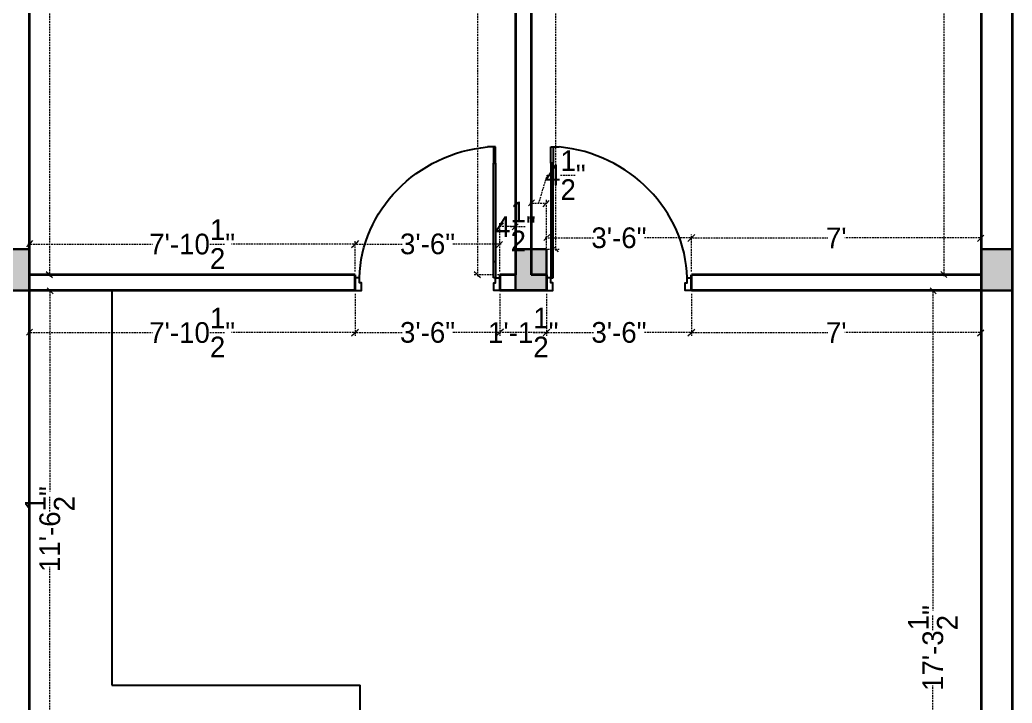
# Model space of a CAD drawing. Header units: millimetres. Extents: x -6808 to 215771, y -89660 to -16303.
# Drawn here: x 97024.8 to 97312.5, y -47513.5 to -47315.3 of the extents above; entities that cross this region are included whole.
import ezdxf

# ---------------------------------------------------------------- set-up
doc = ezdxf.new("R2010")
doc.units = ezdxf.units.MM
doc.header["$PDMODE"] = 35
doc.linetypes.add('DASHED', pattern=[0.75, 0.5, -0.25])
doc.layers.get('0').update_dxf_attribs({"color": 8})
for name, color, linetype, lineweight in [('column', 5, 'Continuous', 30), ('wall', 7, 'Continuous', 35), ('wokg dim', 152, 'DASHED', 18)]:
    doc.layers.add(name, color=color, linetype=linetype, lineweight=lineweight)
doc.layers.add('NET 01', color=8, linetype='Continuous')
doc.styles.add('SAJ', font='eurr____.ttf')
doc.dimstyles.new('SAJ', dxfattribs={"dimtxt": 5, "dimasz": 2, "dimexe": 1, "dimexo": 1, "dimgap": 0.09375, "dimtad": 0, "dimdec": 1, "dimzin": 0, "dimdsep": 46, "dimlunit": 4, "dimtxsty": 'SAJ', "dimblk": 'OBLIQUE', "dimcen": 0.125, "dimdle": 0.375, "dimadec": 0, "dimazin": 0, "dimtfac": 1, "dimtdec": 1, "dimtofl": 0, "dimtmove": 0, "dimatfit": 3, "dimldrblk": 'OBLIQUE', "dimfxl": 1, "dimtolj": 1, "dimtzin": 0, "dimlwd": 5, "dimlwe": 5, "dimarcsym": 1})

# ---------------------------------------------------------------- blocks, each defined once
blk = doc.blocks.new('QEWFWE')
at = {"layer": 'NET 01'}
for p, q in [((238503.45, 15011.85), (238503.45, 15015.77)), ((238503.45, 15015.77), (238505.41, 15015.77)), ((238503.98, 15015.77), (238503.98, 15011.85)), ((238503.98, 15011.85), (238503.45, 15011.85)), ((238503.45, 15011.85), (238503.45, 14988.32)), ((238503.98, 14988.32), (238503.98, 15011.85)), ((238503.45, 14988.32), (238503.45, 14984.4)), ((238503.98, 14988.32), (238503.45, 14988.32)), ((238503.98, 14984.4), (238503.98, 14988.32)), ((238503.45, 14984.4), (238503.98, 14984.4))]:
    blk.add_line(p, q, dxfattribs=at)
for points in [[(238503.45, 14984.4), (238502.4, 14984.4), (238502.4, 14981.4), (238503.9, 14981.4), (238503.9, 14982.9), (238503.9, 14983.2), (238503.45, 14983.2)], [(238536.02, 14984.4), (238537.07, 14984.4), (238537.07, 14981.4), (238535.57, 14981.4), (238535.57, 14982.9), (238535.57, 14983.2), (238536.02, 14983.2)]]:
    blk.add_lwpolyline(points, close=True, dxfattribs=at)
blk.add_ellipse((238504.18, 14985.62), major_axis=(-29.27, 13.54), ratio=0.925766, start_param=-2.718612, end_param=-1.204625, dxfattribs=at)
blk = doc.blocks.new('c1')
at = {"layer": 'column'}
blk.add_hatch(color=256, dxfattribs=at).paths.add_polyline_path([(58376.49, -43564.36), (58385.49, -43564.36), (58385.49, -43552.36), (58376.49, -43552.36)])
for p, q in [((58376.49, -43552.36), (58376.49, -43564.36)), ((58376.49, -43552.36), (58385.49, -43552.36)), ((58385.49, -43564.36), (58385.49, -43552.36)), ((58376.49, -43564.36), (58385.49, -43564.36))]:
    blk.add_line(p, q, dxfattribs=at)
blk = doc.blocks.new('_Oblique')
at = {"color": 0, "linetype": 'ByBlock', "lineweight": -2}
blk.add_line((-0.5, -0.5), (0.5, 0.5), dxfattribs=at)
blk = doc.blocks.new('*D1250')
at = {"layer": 'Defpoints', "color": 0, "transparency": 16777216}
for p in [(97168.53, -47209.27), (97157.59, -47389.27), (97168.53, -47389.27)]:
    blk.add_point(p, dxfattribs=at)
at = {"layer": 'wokg dim', "color": 0, "linetype": 'DASHED', "lineweight": 5, "transparency": 16777216}
for p, q in [((97167.53, -47209.27), (97156.59, -47209.27)), ((97157.59, -47208.9), (97157.59, -47295.23)), ((97157.59, -47389.65), (97157.59, -47303.32)), ((97167.53, -47389.27), (97156.59, -47389.27))]:
    blk.add_line(p, q, dxfattribs=at)
at = {"layer": 'wokg dim', "color": 0, "lineweight": 5, "transparency": 16777216, "xscale": 2, "yscale": 2, "zscale": 2}
for p, rotation in [((97157.59, -47209.27), 90), ((97157.59, -47389.27), 270)]:
    blk.add_blockref('_Oblique', p, dxfattribs=dict(at, rotation=rotation))
at = {"layer": 'wokg dim', "color": 0, "transparency": 16777216, "insert": (97157.59, -47299.27), "char_height": 6, "attachment_point": 5, "rotation": 90, "style": 'SAJ'}
blk.add_mtext("\\A1;15'", dxfattribs=at)
blk = doc.blocks.new('*D1251')
at = {"layer": 'Defpoints', "color": 0, "transparency": 16777216}
for p in [(97164.03, -47375.23), (97164.03, -47389.27), (97168.53, -47389.27)]:
    blk.add_point(p, dxfattribs=at)
at = {"layer": 'wokg dim', "color": 0, "linetype": 'DASHED', "lineweight": 5, "transparency": 16777216}
for p, q in [((97168.91, -47375.23), (97163.66, -47375.23)), ((97164.03, -47388.27), (97164.03, -47374.23)), ((97168.53, -47388.27), (97168.53, -47374.23))]:
    blk.add_line(p, q, dxfattribs=at)
at = {"layer": 'wokg dim', "color": 0, "lineweight": 5, "transparency": 16777216, "xscale": 2, "yscale": 2, "zscale": 2}
for p, rotation in [((97164.03, -47375.23), 179.9999999999073), ((97168.53, -47375.23), 359.9999999999073)]:
    blk.add_blockref('_Oblique', p, dxfattribs=dict(at, rotation=rotation))
at = {"layer": 'wokg dim', "color": 0, "transparency": 16777216, "insert": (97168.53, -47375.23), "char_height": 6, "attachment_point": 5, "style": 'SAJ'}
blk.add_mtext('\\A1;4{\\H1.000000x;\\S1/2;}"', dxfattribs=at)
blk = doc.blocks.new('*D1252')
at = {"layer": 'Defpoints', "color": 0, "transparency": 16777216}
for p in [(97122.03, -47380.31), (97122.03, -47389.27), (97164.03, -47389.27)]:
    blk.add_point(p, dxfattribs=at)
at = {"layer": 'wokg dim', "color": 0, "linetype": 'DASHED', "lineweight": 5, "transparency": 16777216}
for p, q in [((97122.03, -47388.27), (97122.03, -47379.31)), ((97164.03, -47388.27), (97164.03, -47379.31)), ((97121.66, -47380.31), (97135.87, -47380.31)), ((97164.41, -47380.31), (97150.19, -47380.31))]:
    blk.add_line(p, q, dxfattribs=at)
at = {"layer": 'wokg dim', "color": 0, "lineweight": 5, "transparency": 16777216, "xscale": 2, "yscale": 2, "zscale": 2}
for p, rotation in [((97122.03, -47380.31), 179.9999999998114), ((97164.03, -47380.31), 359.9999999998114)]:
    blk.add_blockref('_Oblique', p, dxfattribs=dict(at, rotation=rotation))
at = {"layer": 'wokg dim', "color": 0, "transparency": 16777216, "insert": (97143.03, -47380.31), "char_height": 6, "attachment_point": 5, "style": 'SAJ'}
blk.add_mtext('\\A1;3\'-6"', dxfattribs=at)
blk = doc.blocks.new('*D1253')
at = {"layer": 'Defpoints', "color": 0, "transparency": 16777216}
for p in [(97122.03, -47380.31), (97027.53, -47389.27), (97122.03, -47389.27)]:
    blk.add_point(p, dxfattribs=at)
at = {"layer": 'wokg dim', "color": 0, "linetype": 'DASHED', "lineweight": 5, "transparency": 16777216}
for p, q in [((97027.53, -47388.27), (97027.53, -47379.31)), ((97122.03, -47388.27), (97122.03, -47379.31)), ((97027.16, -47380.31), (97063.33, -47380.31)), ((97122.41, -47380.31), (97086.23, -47380.31))]:
    blk.add_line(p, q, dxfattribs=at)
at = {"layer": 'wokg dim', "color": 0, "lineweight": 5, "transparency": 16777216, "xscale": 2, "yscale": 2, "zscale": 2, "rotation": 180}
blk.add_blockref('_Oblique', (97027.53, -47380.31), dxfattribs=at)
at = {"layer": 'wokg dim', "color": 0, "lineweight": 5, "transparency": 16777216, "xscale": 2, "yscale": 2, "zscale": 2}
blk.add_blockref('_Oblique', (97122.03, -47380.31), dxfattribs=at)
at = {"layer": 'wokg dim', "color": 0, "transparency": 16777216, "insert": (97074.78, -47380.31), "char_height": 6, "attachment_point": 5, "style": 'SAJ'}
blk.add_mtext('\\A1;7\'-10{\\H1.000000x;\\S1/2;}"', dxfattribs=at)
blk = doc.blocks.new('*D1254')
at = {"layer": 'Defpoints', "color": 0, "transparency": 16777216}
for p in [(97027.53, -47209.27), (97033.49, -47209.27), (97027.53, -47389.27)]:
    blk.add_point(p, dxfattribs=at)
at = {"layer": 'wokg dim', "color": 0, "linetype": 'DASHED', "lineweight": 5, "transparency": 16777216}
for p, q in [((97028.53, -47209.27), (97034.49, -47209.27)), ((97033.49, -47208.9), (97033.49, -47295.23)), ((97033.49, -47389.65), (97033.49, -47303.32)), ((97028.53, -47389.27), (97034.49, -47389.27))]:
    blk.add_line(p, q, dxfattribs=at)
at = {"layer": 'wokg dim', "color": 0, "lineweight": 5, "transparency": 16777216, "xscale": 2, "yscale": 2, "zscale": 2}
for p, rotation in [((97033.49, -47209.27), 90), ((97033.49, -47389.27), 270)]:
    blk.add_blockref('_Oblique', p, dxfattribs=dict(at, rotation=rotation))
at = {"layer": 'wokg dim', "color": 0, "transparency": 16777216, "insert": (97033.49, -47299.27), "char_height": 6, "attachment_point": 5, "rotation": 90, "style": 'SAJ'}
blk.add_mtext("\\A1;15'", dxfattribs=at)
blk = doc.blocks.new('*D1259')
at = {"layer": 'Defpoints', "color": 0, "transparency": 16777216}
for p in [(97303.53, -47209.27), (97292.86, -47389.27), (97303.53, -47389.27)]:
    blk.add_point(p, dxfattribs=at)
at = {"layer": 'wokg dim', "color": 0, "linetype": 'DASHED', "lineweight": 5, "transparency": 16777216}
for p, q in [((97302.53, -47209.27), (97291.86, -47209.27)), ((97292.86, -47208.9), (97292.86, -47295.23)), ((97292.86, -47389.65), (97292.86, -47303.32)), ((97302.53, -47389.27), (97291.86, -47389.27))]:
    blk.add_line(p, q, dxfattribs=at)
at = {"layer": 'wokg dim', "color": 0, "lineweight": 5, "transparency": 16777216, "xscale": 2, "yscale": 2, "zscale": 2}
for p, rotation in [((97292.86, -47209.27), 90), ((97292.86, -47389.27), 270)]:
    blk.add_blockref('_Oblique', p, dxfattribs=dict(at, rotation=rotation))
at = {"layer": 'wokg dim', "color": 0, "transparency": 16777216, "insert": (97292.86, -47299.27), "char_height": 6, "attachment_point": 5, "rotation": 90, "style": 'SAJ'}
blk.add_mtext("\\A1;15'", dxfattribs=at)
blk = doc.blocks.new('*D1260')
at = {"layer": 'Defpoints', "color": 0, "transparency": 16777216}
for p in [(97303.53, -47378.53), (97219.53, -47389.27), (97303.53, -47389.27)]:
    blk.add_point(p, dxfattribs=at)
at = {"layer": 'wokg dim', "color": 0, "linetype": 'DASHED', "lineweight": 5, "transparency": 16777216}
for p, q in [((97219.16, -47378.53), (97259.05, -47378.53)), ((97219.53, -47388.27), (97219.53, -47377.53)), ((97303.91, -47378.53), (97264.01, -47378.53)), ((97303.53, -47388.27), (97303.53, -47377.53))]:
    blk.add_line(p, q, dxfattribs=at)
at = {"layer": 'wokg dim', "color": 0, "lineweight": 5, "transparency": 16777216, "xscale": 2, "yscale": 2, "zscale": 2, "rotation": 180}
blk.add_blockref('_Oblique', (97219.53, -47378.53), dxfattribs=at)
at = {"layer": 'wokg dim', "color": 0, "lineweight": 5, "transparency": 16777216, "xscale": 2, "yscale": 2, "zscale": 2}
blk.add_blockref('_Oblique', (97303.53, -47378.53), dxfattribs=at)
at = {"layer": 'wokg dim', "color": 0, "transparency": 16777216, "insert": (97261.53, -47378.53), "char_height": 6, "attachment_point": 5, "style": 'SAJ'}
blk.add_mtext("\\A1;7'", dxfattribs=at)
blk = doc.blocks.new('*D1261')
at = {"layer": 'Defpoints', "color": 0, "transparency": 16777216}
for p in [(97177.53, -47378.53), (97177.53, -47389.27), (97219.53, -47389.27)]:
    blk.add_point(p, dxfattribs=at)
at = {"layer": 'wokg dim', "color": 0, "linetype": 'DASHED', "lineweight": 5, "transparency": 16777216}
for p, q in [((97177.16, -47378.53), (97191.37, -47378.53)), ((97177.53, -47388.27), (97177.53, -47377.53)), ((97219.91, -47378.53), (97205.69, -47378.53)), ((97219.53, -47388.27), (97219.53, -47377.53))]:
    blk.add_line(p, q, dxfattribs=at)
at = {"layer": 'wokg dim', "color": 0, "lineweight": 5, "transparency": 16777216, "xscale": 2, "yscale": 2, "zscale": 2, "rotation": 180}
blk.add_blockref('_Oblique', (97177.53, -47378.53), dxfattribs=at)
at = {"layer": 'wokg dim', "color": 0, "lineweight": 5, "transparency": 16777216, "xscale": 2, "yscale": 2, "zscale": 2}
blk.add_blockref('_Oblique', (97219.53, -47378.53), dxfattribs=at)
at = {"layer": 'wokg dim', "color": 0, "transparency": 16777216, "insert": (97198.53, -47378.53), "char_height": 6, "attachment_point": 5, "style": 'SAJ'}
blk.add_mtext('\\A1;3\'-6"', dxfattribs=at)
blk = doc.blocks.new('*D1262')
at = {"layer": 'Defpoints', "color": 0, "transparency": 16777216}
for p in [(97177.53, -47368.49), (97173.03, -47381.77), (97177.53, -47381.77)]:
    blk.add_point(p, dxfattribs=at)
at = {"layer": 'wokg dim', "color": 0, "linetype": 'DASHED', "lineweight": 5, "transparency": 16777216}
for p, q in [((97175.28, -47368.49), (97177.73, -47360.32)), ((97177.73, -47360.32), (97177.92, -47360.32)), ((97173.03, -47380.77), (97173.03, -47367.49)), ((97177.53, -47380.77), (97177.53, -47367.49)), ((97172.66, -47368.49), (97177.91, -47368.49))]:
    blk.add_line(p, q, dxfattribs=at)
at = {"layer": 'wokg dim', "color": 0, "lineweight": 5, "transparency": 16777216, "xscale": 2, "yscale": 2, "zscale": 2, "rotation": 180}
blk.add_blockref('_Oblique', (97173.03, -47368.49), dxfattribs=at)
at = {"layer": 'wokg dim', "color": 0, "lineweight": 5, "transparency": 16777216, "xscale": 2, "yscale": 2, "zscale": 2}
blk.add_blockref('_Oblique', (97177.53, -47368.49), dxfattribs=at)
at = {"layer": 'wokg dim', "color": 0, "transparency": 16777216, "insert": (97183, -47360.32), "char_height": 6, "attachment_point": 5, "style": 'SAJ'}
blk.add_mtext('\\A1;4{\\H1.000000x;\\S1/2;}"', dxfattribs=at)
blk = doc.blocks.new('*D1263')
at = {"layer": 'Defpoints', "color": 0, "transparency": 16777216}
for p in [(97173.03, -47216.77), (97180.18, -47216.77), (97173.03, -47381.77)]:
    blk.add_point(p, dxfattribs=at)
at = {"layer": 'wokg dim', "color": 0, "linetype": 'DASHED', "lineweight": 5, "transparency": 16777216}
for p, q in [((97174.03, -47216.77), (97181.18, -47216.77)), ((97180.18, -47216.4), (97180.18, -47290.55)), ((97180.18, -47382.15), (97180.18, -47308)), ((97174.03, -47381.77), (97181.18, -47381.77))]:
    blk.add_line(p, q, dxfattribs=at)
at = {"layer": 'wokg dim', "color": 0, "lineweight": 5, "transparency": 16777216, "xscale": 2, "yscale": 2, "zscale": 2}
for p, rotation in [((97180.18, -47216.77), 90), ((97180.18, -47381.77), 270)]:
    blk.add_blockref('_Oblique', p, dxfattribs=dict(at, rotation=rotation))
at = {"layer": 'wokg dim', "color": 0, "transparency": 16777216, "insert": (97180.18, -47299.27), "char_height": 6, "attachment_point": 5, "rotation": 90, "style": 'SAJ'}
blk.add_mtext('\\A1;13\'-9"', dxfattribs=at)
blk = doc.blocks.new('*D1271')
at = {"layer": 'Defpoints', "color": 0, "transparency": 16777216}
for p in [(97303.53, -47393.77), (97289.52, -47601.27), (97303.53, -47601.27)]:
    blk.add_point(p, dxfattribs=at)
at = {"layer": 'wokg dim', "color": 0, "linetype": 'DASHED', "lineweight": 5, "transparency": 16777216}
for p, q in [((97289.52, -47393.4), (97289.52, -47486.62)), ((97302.53, -47393.77), (97288.52, -47393.77)), ((97289.52, -47601.65), (97289.52, -47508.42)), ((97302.53, -47601.27), (97288.52, -47601.27))]:
    blk.add_line(p, q, dxfattribs=at)
at = {"layer": 'wokg dim', "color": 0, "lineweight": 5, "transparency": 16777216, "xscale": 2, "yscale": 2, "zscale": 2}
for p, rotation in [((97289.52, -47393.77), 90), ((97289.52, -47601.27), 270)]:
    blk.add_blockref('_Oblique', p, dxfattribs=dict(at, rotation=rotation))
at = {"layer": 'wokg dim', "color": 0, "transparency": 16777216, "insert": (97289.52, -47497.52), "char_height": 6, "attachment_point": 5, "rotation": 90, "style": 'SAJ'}
blk.add_mtext('\\A1;17\'-3{\\H1.000000x;\\S1/2;}"', dxfattribs=at)
blk = doc.blocks.new('*D1272')
at = {"layer": 'Defpoints', "color": 0, "transparency": 16777216}
for p in [(97219.53, -47393.77), (97303.53, -47393.77), (97303.53, -47405.98)]:
    blk.add_point(p, dxfattribs=at)
at = {"layer": 'wokg dim', "color": 0, "linetype": 'DASHED', "lineweight": 5, "transparency": 16777216}
for p, q in [((97219.53, -47394.77), (97219.53, -47406.98)), ((97303.53, -47394.77), (97303.53, -47406.98)), ((97219.16, -47405.98), (97259.05, -47405.98)), ((97303.91, -47405.98), (97264.01, -47405.98))]:
    blk.add_line(p, q, dxfattribs=at)
at = {"layer": 'wokg dim', "color": 0, "lineweight": 5, "transparency": 16777216, "xscale": 2, "yscale": 2, "zscale": 2, "rotation": 180}
blk.add_blockref('_Oblique', (97219.53, -47405.98), dxfattribs=at)
at = {"layer": 'wokg dim', "color": 0, "lineweight": 5, "transparency": 16777216, "xscale": 2, "yscale": 2, "zscale": 2}
blk.add_blockref('_Oblique', (97303.53, -47405.98), dxfattribs=at)
at = {"layer": 'wokg dim', "color": 0, "transparency": 16777216, "insert": (97261.53, -47405.98), "char_height": 6, "attachment_point": 5, "style": 'SAJ'}
blk.add_mtext("\\A1;7'", dxfattribs=at)
blk = doc.blocks.new('*D1273')
at = {"layer": 'Defpoints', "color": 0, "transparency": 16777216}
for p in [(97177.53, -47393.77), (97219.53, -47393.77), (97219.53, -47405.98)]:
    blk.add_point(p, dxfattribs=at)
at = {"layer": 'wokg dim', "color": 0, "linetype": 'DASHED', "lineweight": 5, "transparency": 16777216}
for p, q in [((97177.53, -47394.77), (97177.53, -47406.98)), ((97219.53, -47394.77), (97219.53, -47406.98)), ((97177.16, -47405.98), (97191.37, -47405.98)), ((97219.91, -47405.98), (97205.69, -47405.98))]:
    blk.add_line(p, q, dxfattribs=at)
at = {"layer": 'wokg dim', "color": 0, "lineweight": 5, "transparency": 16777216, "xscale": 2, "yscale": 2, "zscale": 2, "rotation": 180}
blk.add_blockref('_Oblique', (97177.53, -47405.98), dxfattribs=at)
at = {"layer": 'wokg dim', "color": 0, "lineweight": 5, "transparency": 16777216, "xscale": 2, "yscale": 2, "zscale": 2}
blk.add_blockref('_Oblique', (97219.53, -47405.98), dxfattribs=at)
at = {"layer": 'wokg dim', "color": 0, "transparency": 16777216, "insert": (97198.53, -47405.98), "char_height": 6, "attachment_point": 5, "style": 'SAJ'}
blk.add_mtext('\\A1;3\'-6"', dxfattribs=at)
blk = doc.blocks.new('*D1274')
at = {"layer": 'Defpoints', "color": 0, "transparency": 16777216}
for p in [(97164.03, -47393.77), (97177.53, -47393.77), (97164.03, -47405.98)]:
    blk.add_point(p, dxfattribs=at)
at = {"layer": 'wokg dim', "color": 0, "linetype": 'DASHED', "lineweight": 5, "transparency": 16777216}
for p, q in [((97164.03, -47394.77), (97164.03, -47406.98)), ((97177.53, -47394.77), (97177.53, -47406.98)), ((97177.91, -47405.98), (97163.66, -47405.98))]:
    blk.add_line(p, q, dxfattribs=at)
at = {"layer": 'wokg dim', "color": 0, "lineweight": 5, "transparency": 16777216, "xscale": 2, "yscale": 2, "zscale": 2}
for p, rotation in [((97164.03, -47405.98), 180.0000000000618), ((97177.53, -47405.98), 6.17906e-11)]:
    blk.add_blockref('_Oblique', p, dxfattribs=dict(at, rotation=rotation))
at = {"layer": 'wokg dim', "color": 0, "transparency": 16777216, "insert": (97170.78, -47405.98), "char_height": 6, "attachment_point": 5, "style": 'SAJ'}
blk.add_mtext('\\A1;1\'-1{\\H1.000000x;\\S1/2;}"', dxfattribs=at)
blk = doc.blocks.new('*D1275')
at = {"layer": 'Defpoints', "color": 0, "transparency": 16777216}
for p in [(97122.03, -47393.77), (97164.03, -47393.77), (97122.03, -47405.98)]:
    blk.add_point(p, dxfattribs=at)
at = {"layer": 'wokg dim', "color": 0, "linetype": 'DASHED', "lineweight": 5, "transparency": 16777216}
for p, q in [((97122.03, -47394.77), (97122.03, -47406.98)), ((97164.03, -47394.77), (97164.03, -47406.98)), ((97121.66, -47405.98), (97135.87, -47405.98)), ((97164.41, -47405.98), (97150.19, -47405.98))]:
    blk.add_line(p, q, dxfattribs=at)
at = {"layer": 'wokg dim', "color": 0, "lineweight": 5, "transparency": 16777216, "xscale": 2, "yscale": 2, "zscale": 2}
for p, rotation in [((97122.03, -47405.98), 180.0000000000099), ((97164.03, -47405.98), 9.9121e-12)]:
    blk.add_blockref('_Oblique', p, dxfattribs=dict(at, rotation=rotation))
at = {"layer": 'wokg dim', "color": 0, "transparency": 16777216, "insert": (97143.03, -47405.98), "char_height": 6, "attachment_point": 5, "style": 'SAJ'}
blk.add_mtext('\\A1;3\'-6"', dxfattribs=at)
blk = doc.blocks.new('*D1276')
at = {"layer": 'Defpoints', "color": 0, "transparency": 16777216}
for p in [(97027.53, -47393.77), (97122.03, -47393.77), (97027.53, -47405.98)]:
    blk.add_point(p, dxfattribs=at)
at = {"layer": 'wokg dim', "color": 0, "linetype": 'DASHED', "lineweight": 5, "transparency": 16777216}
for p, q in [((97027.53, -47394.77), (97027.53, -47406.98)), ((97122.03, -47394.77), (97122.03, -47406.98)), ((97027.16, -47405.98), (97063.33, -47405.98)), ((97122.41, -47405.98), (97086.23, -47405.98))]:
    blk.add_line(p, q, dxfattribs=at)
at = {"layer": 'wokg dim', "color": 0, "lineweight": 5, "transparency": 16777216, "xscale": 2, "yscale": 2, "zscale": 2}
for p, rotation in [((97027.53, -47405.98), 180.000000001072), ((97122.03, -47405.98), 1.0719425e-09)]:
    blk.add_blockref('_Oblique', p, dxfattribs=dict(at, rotation=rotation))
at = {"layer": 'wokg dim', "color": 0, "transparency": 16777216, "insert": (97074.78, -47405.98), "char_height": 6, "attachment_point": 5, "rotation": 0, "style": 'SAJ'}
blk.add_mtext('\\A1;7\'-10{\\H1.000000x;\\S1/2;}"', dxfattribs=at)
blk = doc.blocks.new('*D1277')
at = {"layer": 'Defpoints', "color": 0, "transparency": 16777216}
for p in [(97027.53, -47393.77), (97027.53, -47532.27), (97033.49, -47532.27)]:
    blk.add_point(p, dxfattribs=at)
at = {"layer": 'wokg dim', "color": 0, "linetype": 'DASHED', "lineweight": 5, "transparency": 16777216}
for p, q in [((97033.49, -47393.4), (97033.49, -47452.12)), ((97028.53, -47393.77), (97034.49, -47393.77)), ((97033.49, -47532.65), (97033.49, -47473.92)), ((97028.53, -47532.27), (97034.49, -47532.27))]:
    blk.add_line(p, q, dxfattribs=at)
at = {"layer": 'wokg dim', "color": 0, "lineweight": 5, "transparency": 16777216, "xscale": 2, "yscale": 2, "zscale": 2}
for p, rotation in [((97033.49, -47393.77), 90), ((97033.49, -47532.27), 270)]:
    blk.add_blockref('_Oblique', p, dxfattribs=dict(at, rotation=rotation))
at = {"layer": 'wokg dim', "color": 0, "transparency": 16777216, "insert": (97033.49, -47463.02), "char_height": 6, "attachment_point": 5, "rotation": 90, "style": 'SAJ'}
blk.add_mtext('\\A1;11\'-6{\\H1.000000x;\\S1/2;}"', dxfattribs=at)

msp = doc.modelspace()

# ---------------------------------------------------------------- linework, layer by layer
for p, q in [((97051.53, -47393.774), (97051.53, -47508.274)), ((97051.53, -47508.274), (97123.53, -47508.274)), ((97123.53, -47532.274), (97123.53, -47508.274))]:
    msp.add_line(p, q)
at = {"layer": 'wall'}
for p, q in [((97312.53, -47123.774), (97312.53, -47911.774)), ((97027.53, -47209.274), (97027.53, -47532.274)), ((97303.53, -47245.274), (97303.53, -47811.274))]:
    msp.add_line(p, q, dxfattribs=at)
at = {"layer": 'wall', "color": 1}
for p, q in [((97168.53, -47204.774), (97168.53, -47389.274)), ((97173.03, -47209.274), (97173.03, -47389.274)), ((97122.03, -47389.274), (97027.53, -47389.274)), ((97122.03, -47393.774), (97122.03, -47389.274)), ((97168.53, -47389.274), (97164.03, -47389.274)), ((97164.03, -47389.274), (97164.03, -47393.774)), ((97177.53, -47389.274), (97173.03, -47389.274)), ((97177.53, -47389.274), (97177.53, -47393.774)), ((97303.53, -47389.274), (97219.53, -47389.274)), ((97219.53, -47393.774), (97219.53, -47389.274)), ((97122.03, -47393.774), (97027.53, -47393.774)), ((97177.53, -47393.774), (97164.03, -47393.774)), ((97303.53, -47393.774), (97219.53, -47393.774))]:
    msp.add_line(p, q, dxfattribs=at)

# ---------------------------------------------------------------- block references
at = {"linetype": 'ByBlock', "lineweight": 20, "yscale": 1.211467555345734, "zscale": 1.211467555345734}
for p, xscale in [((386101.946, -65543.248), -1.211467555345734), ((-191760.386, -65543.248), 1.211467555345734)]:
    msp.add_blockref('QEWFWE', p, dxfattribs=dict(at, xscale=xscale))
at = {"layer": 'column'}
for p in [(38642.039, -3829.412), (38792.039, -3829.412), (38927.039, -3829.412)]:
    msp.add_blockref('c1', p, dxfattribs=at)

# ---------------------------------------------------------------- dimensions: what is measured, and where the dimension line sits
at = {"layer": 'wokg dim'}
for p1, p2, distance, picture, middle in [((97027.53, -47389.274), (97027.53, -47209.274), -5.959, '*D1254', (97033.489, -47299.274)), ((97168.53, -47209.274), (97168.53, -47389.274), -10.943, '*D1250', (97157.587, -47299.274)), ((97303.53, -47209.274), (97303.53, -47389.274), -10.675, '*D1259', (97292.855, -47299.274)), ((97173.03, -47381.774), (97173.03, -47216.774), -7.15, '*D1263', (97180.18, -47299.274)), ((97173.03, -47381.774), (97177.53, -47381.774), 13.281, '*D1262', (97178.013, -47360.321)), ((97027.53, -47389.274), (97122.03, -47389.274), 8.966, '*D1253', (97074.78, -47380.307)), ((97164.03, -47389.274), (97122.03, -47389.274), -8.966, '*D1252', (97143.03, -47380.307)), ((97219.53, -47389.274), (97177.53, -47389.274), -10.746, '*D1261', (97198.53, -47378.528)), ((97219.53, -47389.274), (97303.53, -47389.274), 10.746, '*D1260', (97261.53, -47378.528)), ((97027.53, -47393.774), (97027.53, -47532.274), 5.959, '*D1277', (97033.489, -47463.024)), ((97303.53, -47393.774), (97303.53, -47601.274), -14.009, '*D1271', (97289.521, -47497.524)), ((97122.03, -47393.774), (97027.53, -47393.774), 12.207, '*D1276', (97074.78, -47405.981)), ((97164.03, -47393.774), (97122.03, -47393.774), 12.207, '*D1275', (97143.03, -47405.981)), ((97177.53, -47393.774), (97219.53, -47393.774), -12.207, '*D1273', (97198.53, -47405.981)), ((97219.53, -47393.774), (97303.53, -47393.774), -12.207, '*D1272', (97261.53, -47405.981))]:
    dim = msp.add_aligned_dim(p1=p1, p2=p2, distance=distance, dimstyle='SAJ', override={"dimtxt": 6, "dimtmove": 1}, dxfattribs=at)
    dim.commit()
    dim.dimension.update_dxf_attribs({"geometry": picture, "text_midpoint": middle})
for base, p1, p2, picture, middle in [((97164.03, -47375.228), (97168.53, -47389.274), (97164.03, -47389.274), '*D1251', (97168.53, -47375.228)), ((97164.03, -47405.981), (97177.53, -47393.774), (97164.03, -47393.774), '*D1274', (97170.78, -47405.981))]:
    dim = msp.add_linear_dim(base=base, p1=p1, p2=p2, angle=180, dimstyle='SAJ', override={"dimtxt": 6, "dimtmove": 1}, dxfattribs=at)
    dim.commit()
    dim.dimension.update_dxf_attribs({"geometry": picture, "text_midpoint": middle, "dimtype": 161})

doc.saveas('drawing.dxf')
